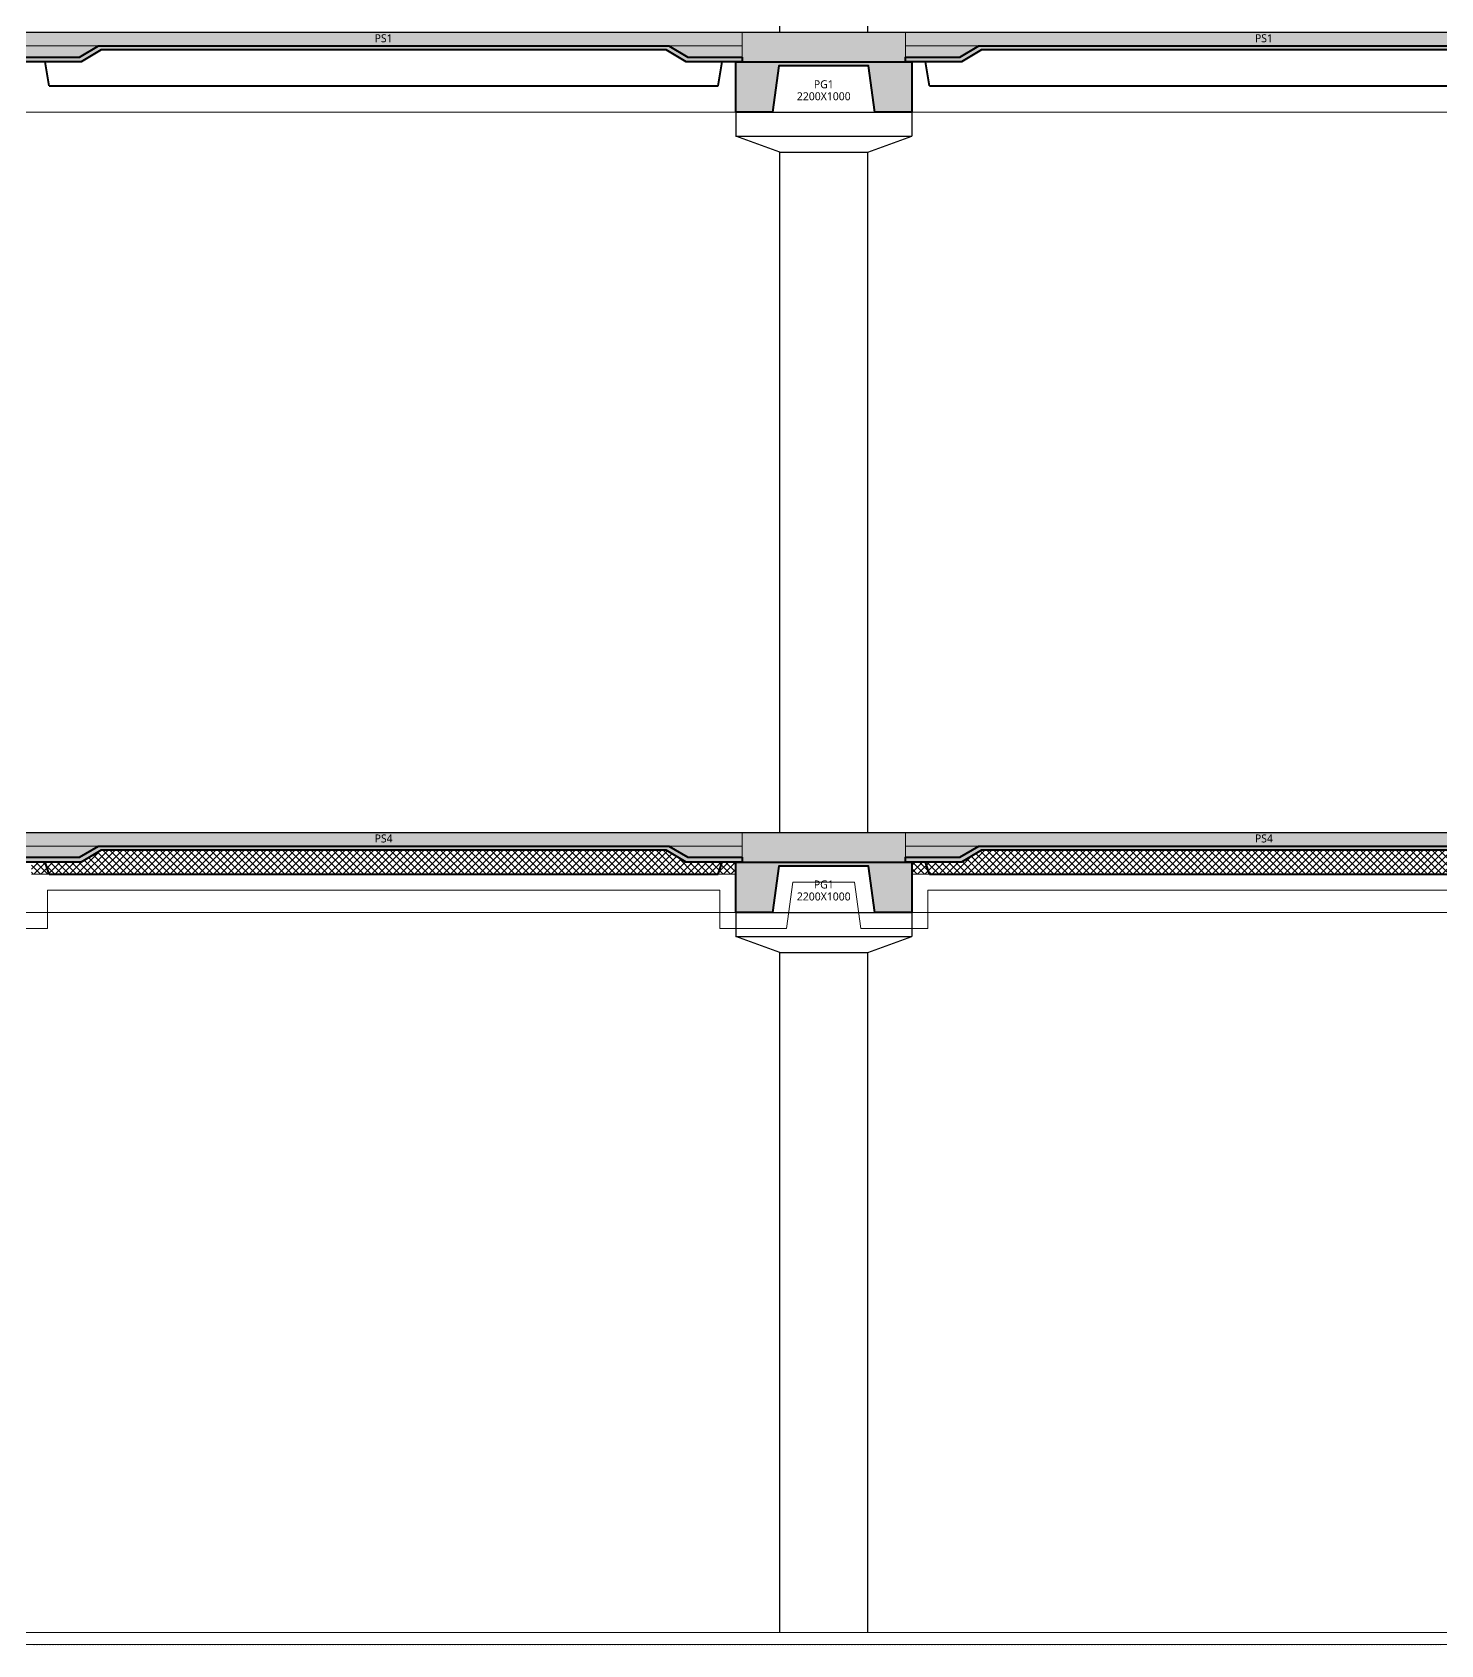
# Model space of a CAD drawing. Header units: millimetres. Extents: x 0 to 420000, y 0 to 297000.
# Drawn here: x 190123 to 207723, y 178348 to 198500 of the extents above; entities that cross this region are included whole.
import ezdxf
from ezdxf.enums import TextEntityAlignment as Align

# ---------------------------------------------------------------- set-up
doc = ezdxf.new("R2010")
doc.units = ezdxf.units.MM
doc.linetypes.add('CEN', pattern=[62, 60, -1, 0, -1])
doc.linetypes.add('HID', pattern=[2, 1.1, -0.9])
for name, color, linetype, lineweight in [('A-AXIS-LINE', 1, 'CEN', 15), ('A-CONC-LIN1', 2, 'Continuous', 40), ('A-CONC-LIN2', 7, 'Continuous', 25), ('A-ELEV-LIN2', 7, 'Continuous', 25), ('A-XXXX-FIN2', 6, 'Continuous', 20), ('A-XXXX-INSL1', 15, 'Continuous', 18), ('A-XXXX-INSL2', 8, 'Continuous', 18), ('A-XXXX-WAT1', 9, 'HID', 20)]:
    doc.layers.add(name, color=color, linetype=linetype, lineweight=lineweight)
doc.layers.add('A-CONC-SOLD', color=253, linetype='CEN')
doc.layers.add('A-XXXX-NPLT', color=144, linetype='Continuous', lineweight=15, plot=False)
doc.styles.add('맑은고딕', font='')
doc.styles.get('맑은고딕').set_extended_font_data('Malgun Gothic')

# ---------------------------------------------------------------- blocks, each defined once
blk = doc.blocks.new('PG1')
at = {"layer": 'A-CONC-SOLD'}
h = blk.add_hatch(color=256, dxfattribs=at)
h.dxf.hatch_style = 1
h.paths.add_polyline_path([(4800581, -237069), (4800581, -237439), (4802621, -237439), (4802621, -237069)])
h = blk.add_hatch(color=256, dxfattribs=at)
h.dxf.hatch_style = 1
h.paths.add_polyline_path([(4800501, -238069), (4800501, -237439), (4802701, -237439), (4802701, -238069), (4802241, -238069), (4802161, -237489), (4801041, -237489), (4800961, -238069)])
at = {"layer": 'A-CONC-LIN1'}
blk.add_lwpolyline([(4800501, -238069), (4800501, -237439), (4802701, -237439), (4802701, -238069), (4802241, -238069), (4802161, -237489), (4801041, -237489), (4800961, -238069), (4800501, -238069)], dxfattribs=at)
at = {"layer": 'A-CONC-LIN2'}
blk.add_line((4800581, -237069), (4802621, -237069), dxfattribs=at)
at = {"layer": 'A-XXXX-NPLT'}
blk.add_lwpolyline([(4802701, -238069), (4800501, -238069), (4800501, -237439), (4800581, -237439), (4800581, -237069), (4802621, -237069), (4802621, -237439), (4802701, -237439)], close=True, dxfattribs=at)
at = {"layer": 'A-XXXX-NPLT', "style": '맑은고딕'}
for s, p in [('PG1', (4801601, -237719)), ('2200X1000', (4801601, -237869))]:
    blk.add_text(s, height=100, dxfattribs=at).set_placement(p, align=Align.MIDDLE)
blk = doc.blocks.new('PS4(횡)')
at = {"layer": 'A-CONC-SOLD'}
h = blk.add_hatch(color=256, dxfattribs=at)
h.dxf.hatch_style = 1
h.paths.add_polyline_path([(1020, -310), (1020, 0), (9980, 0), (9980, -310), (9300, -310), (9063, -170), (1937, -170), (1700, -310)])
h = blk.add_hatch(color=256, dxfattribs=at)
h.dxf.hatch_style = 1
h.paths.add_polyline_path([(9980, -310), (9980, -370), (9280, -370), (9030, -220), (1970, -220), (1720, -370), (1020, -370), (1020, -310), (1700, -310), (1937, -170), (9063, -170), (9300, -310)])
at = {"layer": 'A-XXXX-INSL2'}
h = blk.add_hatch(dxfattribs=at)
h.set_pattern_fill('ANSI37', color=256, scale=20)
h.set_pattern_definition([(45, (-244012.5, -188520), (-44.90128, 44.90128), []), (135, (-244012.5, -188520), (-44.90128, -44.90128), [])])
h.paths.add_polyline_path([(1100, -520), (9900, -520), (9900, -370), (9280, -370), (9030, -220), (1970, -220), (1720, -370), (1100, -370)])
at = {"layer": 'A-CONC-LIN1', "color": 2}
for p, q in [((1320, -520), (1270, -370)), ((9680, -520), (9730, -370)), ((1320, -520), (9680, -520))]:
    blk.add_line(p, q, dxfattribs=at)
blk.add_lwpolyline([(9980, -310), (9980, -370), (9280, -370), (9030, -220), (1970, -220), (1720, -370), (1020, -370), (1020, -310), (1700, -310), (1937, -170), (9063, -170), (9300, -310)], close=True, dxfattribs=at)
at = {"layer": 'A-CONC-LIN2'}
blk.add_line((1020, 0), (9980, 0), dxfattribs=at)
at = {"layer": 'A-XXXX-INSL2'}
for p, q in [((1320, -520), (1100, -520)), ((9680, -520), (9900, -520))]:
    blk.add_line(p, q, dxfattribs=at)
at = {"layer": 'A-XXXX-NPLT'}
for p, q in [((1937, -170), (1020, -170)), ((9063, -170), (9980, -170))]:
    blk.add_line(p, q, dxfattribs=at)
at = {"layer": 'A-XXXX-NPLT', "style": '맑은고딕'}
blk.add_text('PS4', height=100, dxfattribs=at).set_placement((5500, -75), align=Align.MIDDLE)
blk = doc.blocks.new('3층(횡)')
at = {"layer": 'A-ELEV-LIN2'}
for p, q in [((4800501, -238069), (4802701, -238069)), ((4800501, -238069), (4800501, -238369)), ((4802701, -238069), (4802701, -238369)), ((4800501, -238369), (4802701, -238369)), ((4801051, -238569), (4800501, -238369)), ((4802151, -238569), (4802701, -238369)), ((4801051, -238569), (4802151, -238569)), ((4801051, -247069), (4801051, -238569)), ((4802151, -247069), (4802151, -238569))]:
    blk.add_line(p, q, dxfattribs=at)
for p in [(4790601, -237069), (4801601, -237069)]:
    blk.add_blockref('PS4(횡)', p)
at = {"layer": 'A-CONC-LIN1'}
blk.add_blockref('PG1', (0, 0), dxfattribs=at)
blk = doc.blocks.new('axis(220316)')
at = {"layer": 'A-AXIS-LINE', "ltscale": 1000}
for p, q in [((4631788.1, -401118.7), (4955413.1, -401118.7)), ((4631788.1, -402118.7), (4955413.1, -402118.7)), ((4631788.1, -411118.7), (4955413.1, -411118.7)), ((4631788.1, -412118.7), (4955413.1, -412118.7)), ((4631788.1, -421118.7), (4955413.1, -421118.7))]:
    blk.add_line(p, q, dxfattribs=at)
blk = doc.blocks.new('횡3층')
at = {"layer": 'A-XXXX-FIN2'}
blk.add_line((4757251, -237069), (4889951, -237069), dxfattribs=at)
at = {"layer": 'A-XXXX-INSL2'}
blk.add_line((4757251, -237219), (4889951, -237219), dxfattribs=at)
for points in [[(4791720, -237223), (4791731, -237219), (4791742, -237223)], [(4791760, -237223), (4791771, -237219), (4791782, -237223)], [(4791800, -237223), (4791811, -237219), (4791822, -237223)], [(4791840, -237223), (4791851, -237219), (4791862, -237223)], [(4791880, -237223), (4791891, -237219), (4791902, -237223)], [(4791920, -237223), (4791931, -237219), (4791942, -237223)], [(4791960, -237223), (4791971, -237219), (4791982, -237223)], [(4792000, -237223), (4792011, -237219), (4792022, -237223)], [(4792040, -237223), (4792051, -237219), (4792062, -237223)], [(4792080, -237223), (4792091, -237219), (4792102, -237223)], [(4792120, -237223), (4792131, -237219), (4792142, -237223)], [(4792160, -237223), (4792171, -237219), (4792182, -237223)], [(4792200, -237223), (4792211, -237219), (4792222, -237223)], [(4792240, -237223), (4792251, -237219), (4792262, -237223)], [(4792280, -237223), (4792291, -237219), (4792302, -237223)], [(4792320, -237223), (4792331, -237219), (4792342, -237223)], [(4792360, -237223), (4792371, -237219), (4792382, -237223)], [(4792400, -237223), (4792411, -237219), (4792422, -237223)], [(4792440, -237223), (4792451, -237219), (4792462, -237223)], [(4792480, -237223), (4792491, -237219), (4792502, -237223)], [(4792520, -237223), (4792531, -237219), (4792542, -237223)], [(4792560, -237223), (4792571, -237219), (4792582, -237223)], [(4792600, -237223), (4792611, -237219), (4792622, -237223)], [(4792640, -237223), (4792651, -237219), (4792662, -237223)], [(4792680, -237223), (4792691, -237219), (4792702, -237223)], [(4792720, -237223), (4792731, -237219), (4792742, -237223)], [(4792760, -237223), (4792771, -237219), (4792782, -237223)], [(4792800, -237223), (4792811, -237219), (4792822, -237223)], [(4792840, -237223), (4792851, -237219), (4792862, -237223)], [(4792880, -237223), (4792891, -237219), (4792902, -237223)], [(4792920, -237223), (4792931, -237219), (4792942, -237223)], [(4792960, -237223), (4792971, -237219), (4792982, -237223)], [(4793000, -237223), (4793011, -237219), (4793022, -237223)], [(4793040, -237223), (4793051, -237219), (4793062, -237223)], [(4793080, -237223), (4793091, -237219), (4793102, -237223)], [(4793120, -237223), (4793131, -237219), (4793142, -237223)], [(4793160, -237223), (4793171, -237219), (4793182, -237223)], [(4793200, -237223), (4793211, -237219), (4793222, -237223)], [(4793240, -237223), (4793251, -237219), (4793262, -237223)], [(4793280, -237223), (4793291, -237219), (4793302, -237223)], [(4793320, -237223), (4793331, -237219), (4793342, -237223)], [(4793360, -237223), (4793371, -237219), (4793382, -237223)], [(4793400, -237223), (4793411, -237219), (4793422, -237223)], [(4793440, -237223), (4793451, -237219), (4793462, -237223)], [(4793480, -237223), (4793491, -237219), (4793502, -237223)], [(4793520, -237223), (4793531, -237219), (4793542, -237223)], [(4793560, -237223), (4793571, -237219), (4793582, -237223)], [(4793600, -237223), (4793611, -237219), (4793622, -237223)], [(4793640, -237223), (4793651, -237219), (4793662, -237223)], [(4793680, -237223), (4793691, -237219), (4793702, -237223)], [(4793720, -237223), (4793731, -237219), (4793742, -237223)], [(4793760, -237223), (4793771, -237219), (4793782, -237223)], [(4793800, -237223), (4793811, -237219), (4793822, -237223)], [(4793840, -237223), (4793851, -237219), (4793862, -237223)], [(4793880, -237223), (4793891, -237219), (4793902, -237223)], [(4793920, -237223), (4793931, -237219), (4793942, -237223)], [(4793960, -237223), (4793971, -237219), (4793982, -237223)], [(4794000, -237223), (4794011, -237219), (4794022, -237223)], [(4794040, -237223), (4794051, -237219), (4794062, -237223)], [(4794080, -237223), (4794091, -237219), (4794102, -237223)], [(4794120, -237223), (4794131, -237219), (4794142, -237223)], [(4794160, -237223), (4794171, -237219), (4794182, -237223)], [(4794200, -237223), (4794211, -237219), (4794222, -237223)], [(4794240, -237223), (4794251, -237219), (4794262, -237223)], [(4794280, -237223), (4794291, -237219), (4794302, -237223)], [(4794320, -237223), (4794331, -237219), (4794342, -237223)], [(4794360, -237223), (4794371, -237219), (4794382, -237223)], [(4794400, -237223), (4794411, -237219), (4794422, -237223)], [(4794440, -237223), (4794451, -237219), (4794462, -237223)], [(4794480, -237223), (4794491, -237219), (4794502, -237223)], [(4794520, -237223), (4794531, -237219), (4794542, -237223)], [(4794560, -237223), (4794571, -237219), (4794582, -237223)], [(4794600, -237223), (4794611, -237219), (4794622, -237223)], [(4794640, -237223), (4794651, -237219), (4794662, -237223)], [(4794680, -237223), (4794691, -237219), (4794702, -237223)], [(4794720, -237223), (4794731, -237219), (4794742, -237223)], [(4794760, -237223), (4794771, -237219), (4794782, -237223)], [(4794800, -237223), (4794811, -237219), (4794822, -237223)], [(4794840, -237223), (4794851, -237219), (4794862, -237223)], [(4794880, -237223), (4794891, -237219), (4794902, -237223)], [(4794920, -237223), (4794931, -237219), (4794942, -237223)], [(4794960, -237223), (4794971, -237219), (4794982, -237223)], [(4795000, -237223), (4795011, -237219), (4795022, -237223)], [(4795040, -237223), (4795051, -237219), (4795062, -237223)], [(4795080, -237223), (4795091, -237219), (4795102, -237223)], [(4795120, -237223), (4795131, -237219), (4795142, -237223)], [(4795160, -237223), (4795171, -237219), (4795182, -237223)], [(4795200, -237223), (4795211, -237219), (4795222, -237223)], [(4795240, -237223), (4795251, -237219), (4795262, -237223)], [(4795280, -237223), (4795291, -237219), (4795302, -237223)], [(4795320, -237223), (4795331, -237219), (4795342, -237223)], [(4795360, -237223), (4795371, -237219), (4795382, -237223)], [(4795400, -237223), (4795411, -237219), (4795422, -237223)], [(4795440, -237223), (4795451, -237219), (4795462, -237223)], [(4795480, -237223), (4795491, -237219), (4795502, -237223)], [(4795520, -237223), (4795531, -237219), (4795542, -237223)], [(4795560, -237223), (4795571, -237219), (4795582, -237223)], [(4795600, -237223), (4795611, -237219), (4795622, -237223)], [(4795640, -237223), (4795651, -237219), (4795662, -237223)], [(4795680, -237223), (4795691, -237219), (4795702, -237223)], [(4795720, -237223), (4795731, -237219), (4795742, -237223)], [(4795760, -237223), (4795771, -237219), (4795782, -237223)], [(4795800, -237223), (4795811, -237219), (4795822, -237223)], [(4795840, -237223), (4795851, -237219), (4795862, -237223)], [(4795880, -237223), (4795891, -237219), (4795902, -237223)], [(4795920, -237223), (4795931, -237219), (4795942, -237223)], [(4795960, -237223), (4795971, -237219), (4795982, -237223)], [(4796000, -237223), (4796011, -237219), (4796022, -237223)], [(4796040, -237223), (4796051, -237219), (4796062, -237223)], [(4796080, -237223), (4796091, -237219), (4796102, -237223)], [(4796120, -237223), (4796131, -237219), (4796142, -237223)], [(4796160, -237223), (4796171, -237219), (4796182, -237223)], [(4796200, -237223), (4796211, -237219), (4796222, -237223)], [(4796240, -237223), (4796251, -237219), (4796262, -237223)], [(4796280, -237223), (4796291, -237219), (4796302, -237223)], [(4796320, -237223), (4796331, -237219), (4796342, -237223)], [(4796360, -237223), (4796371, -237219), (4796382, -237223)], [(4796400, -237223), (4796411, -237219), (4796422, -237223)], [(4796440, -237223), (4796451, -237219), (4796462, -237223)], [(4796480, -237223), (4796491, -237219), (4796502, -237223)], [(4796520, -237223), (4796531, -237219), (4796542, -237223)], [(4796560, -237223), (4796571, -237219), (4796582, -237223)], [(4796600, -237223), (4796611, -237219), (4796622, -237223)], [(4796640, -237223), (4796651, -237219), (4796662, -237223)], [(4796680, -237223), (4796691, -237219), (4796702, -237223)], [(4796720, -237223), (4796731, -237219), (4796742, -237223)], [(4796760, -237223), (4796771, -237219), (4796782, -237223)], [(4796800, -237223), (4796811, -237219), (4796822, -237223)], [(4796840, -237223), (4796851, -237219), (4796862, -237223)], [(4796880, -237223), (4796891, -237219), (4796902, -237223)], [(4796920, -237223), (4796931, -237219), (4796942, -237223)], [(4796960, -237223), (4796971, -237219), (4796982, -237223)], [(4797000, -237223), (4797011, -237219), (4797022, -237223)], [(4797040, -237223), (4797051, -237219), (4797062, -237223)], [(4797080, -237223), (4797091, -237219), (4797102, -237223)], [(4797120, -237223), (4797131, -237219), (4797142, -237223)], [(4797160, -237223), (4797171, -237219), (4797182, -237223)], [(4797200, -237223), (4797211, -237219), (4797222, -237223)], [(4797240, -237223), (4797251, -237219), (4797262, -237223)], [(4797280, -237223), (4797291, -237219), (4797302, -237223)], [(4797320, -237223), (4797331, -237219), (4797342, -237223)], [(4797360, -237223), (4797371, -237219), (4797382, -237223)], [(4797400, -237223), (4797411, -237219), (4797422, -237223)], [(4797440, -237223), (4797451, -237219), (4797462, -237223)], [(4797480, -237223), (4797491, -237219), (4797502, -237223)], [(4797520, -237223), (4797531, -237219), (4797542, -237223)], [(4797560, -237223), (4797571, -237219), (4797582, -237223)], [(4797600, -237223), (4797611, -237219), (4797622, -237223)], [(4797640, -237223), (4797651, -237219), (4797662, -237223)], [(4797680, -237223), (4797691, -237219), (4797702, -237223)], [(4797720, -237223), (4797731, -237219), (4797742, -237223)], [(4797760, -237223), (4797771, -237219), (4797782, -237223)], [(4797800, -237223), (4797811, -237219), (4797822, -237223)], [(4797840, -237223), (4797851, -237219), (4797862, -237223)], [(4797880, -237223), (4797891, -237219), (4797902, -237223)], [(4797920, -237223), (4797931, -237219), (4797942, -237223)], [(4797960, -237223), (4797971, -237219), (4797982, -237223)], [(4798000, -237223), (4798011, -237219), (4798022, -237223)], [(4798040, -237223), (4798051, -237219), (4798062, -237223)], [(4798080, -237223), (4798091, -237219), (4798102, -237223)], [(4798120, -237223), (4798131, -237219), (4798142, -237223)], [(4798160, -237223), (4798171, -237219), (4798182, -237223)], [(4798200, -237223), (4798211, -237219), (4798222, -237223)], [(4798240, -237223), (4798251, -237219), (4798262, -237223)], [(4798280, -237223), (4798291, -237219), (4798302, -237223)], [(4798320, -237223), (4798331, -237219), (4798342, -237223)], [(4798360, -237223), (4798371, -237219), (4798382, -237223)], [(4798400, -237223), (4798411, -237219), (4798422, -237223)], [(4798440, -237223), (4798451, -237219), (4798462, -237223)], [(4798480, -237223), (4798491, -237219), (4798502, -237223)], [(4798520, -237223), (4798531, -237219), (4798542, -237223)], [(4798560, -237223), (4798571, -237219), (4798582, -237223)], [(4798600, -237223), (4798611, -237219), (4798622, -237223)], [(4798640, -237223), (4798651, -237219), (4798662, -237223)], [(4798680, -237223), (4798691, -237219), (4798702, -237223)], [(4798720, -237223), (4798731, -237219), (4798742, -237223)], [(4798760, -237223), (4798771, -237219), (4798782, -237223)], [(4798800, -237223), (4798811, -237219), (4798822, -237223)], [(4798840, -237223), (4798851, -237219), (4798862, -237223)], [(4798880, -237223), (4798891, -237219), (4798902, -237223)], [(4798920, -237223), (4798931, -237219), (4798942, -237223)], [(4798960, -237223), (4798971, -237219), (4798982, -237223)], [(4799000, -237223), (4799011, -237219), (4799022, -237223)], [(4799040, -237223), (4799051, -237219), (4799062, -237223)], [(4799080, -237223), (4799091, -237219), (4799102, -237223)], [(4799120, -237223), (4799131, -237219), (4799142, -237223)], [(4799160, -237223), (4799171, -237219), (4799182, -237223)], [(4799200, -237223), (4799211, -237219), (4799222, -237223)], [(4799240, -237223), (4799251, -237219), (4799262, -237223)], [(4799280, -237223), (4799291, -237219), (4799302, -237223)], [(4799320, -237223), (4799331, -237219), (4799342, -237223)], [(4799360, -237223), (4799371, -237219), (4799382, -237223)], [(4799400, -237223), (4799411, -237219), (4799422, -237223)], [(4799440, -237223), (4799451, -237219), (4799462, -237223)], [(4799480, -237223), (4799491, -237219), (4799502, -237223)], [(4799520, -237223), (4799531, -237219), (4799542, -237223)], [(4799560, -237223), (4799571, -237219), (4799582, -237223)], [(4799600, -237223), (4799611, -237219), (4799622, -237223)], [(4799640, -237223), (4799651, -237219), (4799662, -237223)], [(4799680, -237223), (4799691, -237219), (4799702, -237223)], [(4799720, -237223), (4799731, -237219), (4799742, -237223)], [(4799760, -237223), (4799771, -237219), (4799782, -237223)], [(4799800, -237223), (4799811, -237219), (4799822, -237223)], [(4799840, -237223), (4799851, -237219), (4799862, -237223)], [(4799880, -237223), (4799891, -237219), (4799902, -237223)], [(4799920, -237223), (4799931, -237219), (4799942, -237223)], [(4799960, -237223), (4799971, -237219), (4799982, -237223)], [(4800000, -237223), (4800011, -237219), (4800022, -237223)], [(4800040, -237223), (4800051, -237219), (4800062, -237223)], [(4800080, -237223), (4800091, -237219), (4800102, -237223)], [(4800120, -237223), (4800131, -237219), (4800142, -237223)], [(4800160, -237223), (4800171, -237219), (4800182, -237223)], [(4800200, -237223), (4800211, -237219), (4800222, -237223)], [(4800240, -237223), (4800251, -237219), (4800262, -237223)], [(4800280, -237223), (4800291, -237219), (4800302, -237223)], [(4800320, -237223), (4800331, -237219), (4800342, -237223)], [(4800360, -237223), (4800371, -237219), (4800382, -237223)], [(4800400, -237223), (4800411, -237219), (4800422, -237223)], [(4800440, -237223), (4800451, -237219), (4800462, -237223)], [(4800480, -237223), (4800491, -237219), (4800502, -237223)], [(4800520, -237223), (4800531, -237219), (4800542, -237223)], [(4800560, -237223), (4800571, -237219), (4800582, -237223)], [(4800600, -237223), (4800611, -237219), (4800622, -237223)], [(4800640, -237223), (4800651, -237219), (4800662, -237223)], [(4800680, -237223), (4800691, -237219), (4800702, -237223)], [(4800720, -237223), (4800731, -237219), (4800742, -237223)], [(4800760, -237223), (4800771, -237219), (4800782, -237223)], [(4800800, -237223), (4800811, -237219), (4800822, -237223)], [(4800840, -237223), (4800851, -237219), (4800862, -237223)], [(4800880, -237223), (4800891, -237219), (4800902, -237223)], [(4800920, -237223), (4800931, -237219), (4800942, -237223)], [(4800960, -237223), (4800971, -237219), (4800982, -237223)], [(4801000, -237223), (4801011, -237219), (4801022, -237223)], [(4801040, -237223), (4801051, -237219), (4801062, -237223)], [(4801080, -237223), (4801091, -237219), (4801102, -237223)], [(4801120, -237223), (4801131, -237219), (4801142, -237223)], [(4801160, -237223), (4801171, -237219), (4801182, -237223)], [(4801200, -237223), (4801211, -237219), (4801222, -237223)], [(4801240, -237223), (4801251, -237219), (4801262, -237223)], [(4801280, -237223), (4801291, -237219), (4801302, -237223)], [(4801320, -237223), (4801331, -237219), (4801342, -237223)], [(4801360, -237223), (4801371, -237219), (4801382, -237223)], [(4801400, -237223), (4801411, -237219), (4801422, -237223)], [(4801440, -237223), (4801451, -237219), (4801462, -237223)], [(4801480, -237223), (4801491, -237219), (4801502, -237223)], [(4801520, -237223), (4801531, -237219), (4801542, -237223)], [(4801560, -237223), (4801571, -237219), (4801582, -237223)], [(4801600, -237223), (4801611, -237219), (4801622, -237223)], [(4801640, -237223), (4801651, -237219), (4801662, -237223)], [(4801680, -237223), (4801691, -237219), (4801702, -237223)], [(4801720, -237223), (4801731, -237219), (4801742, -237223)], [(4801760, -237223), (4801771, -237219), (4801782, -237223)], [(4801800, -237223), (4801811, -237219), (4801822, -237223)], [(4801840, -237223), (4801851, -237219), (4801862, -237223)], [(4801880, -237223), (4801891, -237219), (4801902, -237223)], [(4801920, -237223), (4801931, -237219), (4801942, -237223)], [(4801960, -237223), (4801971, -237219), (4801982, -237223)], [(4802000, -237223), (4802011, -237219), (4802022, -237223)], [(4802040, -237223), (4802051, -237219), (4802062, -237223)], [(4802080, -237223), (4802091, -237219), (4802102, -237223)], [(4802120, -237223), (4802131, -237219), (4802142, -237223)], [(4802160, -237223), (4802171, -237219), (4802182, -237223)], [(4802200, -237223), (4802211, -237219), (4802222, -237223)], [(4802240, -237223), (4802251, -237219), (4802262, -237223)], [(4802280, -237223), (4802291, -237219), (4802302, -237223)], [(4802320, -237223), (4802331, -237219), (4802342, -237223)], [(4802360, -237223), (4802371, -237219), (4802382, -237223)], [(4802400, -237223), (4802411, -237219), (4802422, -237223)], [(4802440, -237223), (4802451, -237219), (4802462, -237223)], [(4802480, -237223), (4802491, -237219), (4802502, -237223)], [(4802520, -237223), (4802531, -237219), (4802542, -237223)], [(4802560, -237223), (4802571, -237219), (4802582, -237223)], [(4802600, -237223), (4802611, -237219), (4802622, -237223)], [(4802640, -237223), (4802651, -237219), (4802662, -237223)], [(4802680, -237223), (4802691, -237219), (4802702, -237223)], [(4802720, -237223), (4802731, -237219), (4802742, -237223)], [(4802760, -237223), (4802771, -237219), (4802782, -237223)], [(4802800, -237223), (4802811, -237219), (4802822, -237223)], [(4802840, -237223), (4802851, -237219), (4802862, -237223)], [(4802880, -237223), (4802891, -237219), (4802902, -237223)], [(4802920, -237223), (4802931, -237219), (4802942, -237223)], [(4802960, -237223), (4802971, -237219), (4802982, -237223)], [(4803000, -237223), (4803011, -237219), (4803022, -237223)], [(4803040, -237223), (4803051, -237219), (4803062, -237223)], [(4803080, -237223), (4803091, -237219), (4803102, -237223)], [(4803120, -237223), (4803131, -237219), (4803142, -237223)], [(4803160, -237223), (4803171, -237219), (4803182, -237223)], [(4803200, -237223), (4803211, -237219), (4803222, -237223)], [(4803240, -237223), (4803251, -237219), (4803262, -237223)], [(4803280, -237223), (4803291, -237219), (4803302, -237223)], [(4803320, -237223), (4803331, -237219), (4803342, -237223)], [(4803360, -237223), (4803371, -237219), (4803382, -237223)], [(4803400, -237223), (4803411, -237219), (4803422, -237223)], [(4803440, -237223), (4803451, -237219), (4803462, -237223)], [(4803480, -237223), (4803491, -237219), (4803502, -237223)], [(4803520, -237223), (4803531, -237219), (4803542, -237223)], [(4803560, -237223), (4803571, -237219), (4803582, -237223)], [(4803600, -237223), (4803611, -237219), (4803622, -237223)], [(4803640, -237223), (4803651, -237219), (4803662, -237223)], [(4803680, -237223), (4803691, -237219), (4803702, -237223)], [(4803720, -237223), (4803731, -237219), (4803742, -237223)], [(4803760, -237223), (4803771, -237219), (4803782, -237223)], [(4803800, -237223), (4803811, -237219), (4803822, -237223)], [(4803840, -237223), (4803851, -237219), (4803862, -237223)], [(4803880, -237223), (4803891, -237219), (4803902, -237223)], [(4803920, -237223), (4803931, -237219), (4803942, -237223)], [(4803960, -237223), (4803971, -237219), (4803982, -237223)], [(4804000, -237223), (4804011, -237219), (4804022, -237223)], [(4804040, -237223), (4804051, -237219), (4804062, -237223)], [(4804080, -237223), (4804091, -237219), (4804102, -237223)], [(4804120, -237223), (4804131, -237219), (4804142, -237223)], [(4804160, -237223), (4804171, -237219), (4804182, -237223)], [(4804200, -237223), (4804211, -237219), (4804222, -237223)], [(4804240, -237223), (4804251, -237219), (4804262, -237223)], [(4804280, -237223), (4804291, -237219), (4804302, -237223)], [(4804320, -237223), (4804331, -237219), (4804342, -237223)], [(4804360, -237223), (4804371, -237219), (4804382, -237223)], [(4804400, -237223), (4804411, -237219), (4804422, -237223)], [(4804440, -237223), (4804451, -237219), (4804462, -237223)], [(4804480, -237223), (4804491, -237219), (4804502, -237223)], [(4804520, -237223), (4804531, -237219), (4804542, -237223)], [(4804560, -237223), (4804571, -237219), (4804582, -237223)], [(4804600, -237223), (4804611, -237219), (4804622, -237223)], [(4804640, -237223), (4804651, -237219), (4804662, -237223)], [(4804680, -237223), (4804691, -237219), (4804702, -237223)], [(4804720, -237223), (4804731, -237219), (4804742, -237223)], [(4804760, -237223), (4804771, -237219), (4804782, -237223)], [(4804800, -237223), (4804811, -237219), (4804822, -237223)], [(4804840, -237223), (4804851, -237219), (4804862, -237223)], [(4804880, -237223), (4804891, -237219), (4804902, -237223)], [(4804920, -237223), (4804931, -237219), (4804942, -237223)], [(4804960, -237223), (4804971, -237219), (4804982, -237223)], [(4805000, -237223), (4805011, -237219), (4805022, -237223)], [(4805040, -237223), (4805051, -237219), (4805062, -237223)], [(4805080, -237223), (4805091, -237219), (4805102, -237223)], [(4805120, -237223), (4805131, -237219), (4805142, -237223)], [(4805160, -237223), (4805171, -237219), (4805182, -237223)], [(4805200, -237223), (4805211, -237219), (4805222, -237223)], [(4805240, -237223), (4805251, -237219), (4805262, -237223)], [(4805280, -237223), (4805291, -237219), (4805302, -237223)], [(4805320, -237223), (4805331, -237219), (4805342, -237223)], [(4805360, -237223), (4805371, -237219), (4805382, -237223)], [(4805400, -237223), (4805411, -237219), (4805422, -237223)], [(4805440, -237223), (4805451, -237219), (4805462, -237223)], [(4805480, -237223), (4805491, -237219), (4805502, -237223)], [(4805520, -237223), (4805531, -237219), (4805542, -237223)], [(4805560, -237223), (4805571, -237219), (4805582, -237223)], [(4805600, -237223), (4805611, -237219), (4805622, -237223)], [(4805640, -237223), (4805651, -237219), (4805662, -237223)], [(4805680, -237223), (4805691, -237219), (4805702, -237223)], [(4805720, -237223), (4805731, -237219), (4805742, -237223)], [(4805760, -237223), (4805771, -237219), (4805782, -237223)], [(4805800, -237223), (4805811, -237219), (4805822, -237223)], [(4805840, -237223), (4805851, -237219), (4805862, -237223)], [(4805880, -237223), (4805891, -237219), (4805902, -237223)], [(4805920, -237223), (4805931, -237219), (4805942, -237223)], [(4805960, -237223), (4805971, -237219), (4805982, -237223)], [(4806000, -237223), (4806011, -237219), (4806022, -237223)], [(4806040, -237223), (4806051, -237219), (4806062, -237223)], [(4806080, -237223), (4806091, -237219), (4806102, -237223)], [(4806120, -237223), (4806131, -237219), (4806142, -237223)], [(4806160, -237223), (4806171, -237219), (4806182, -237223)], [(4806200, -237223), (4806211, -237219), (4806222, -237223)], [(4806240, -237223), (4806251, -237219), (4806262, -237223)], [(4806280, -237223), (4806291, -237219), (4806302, -237223)], [(4806320, -237223), (4806331, -237219), (4806342, -237223)], [(4806360, -237223), (4806371, -237219), (4806382, -237223)], [(4806400, -237223), (4806411, -237219), (4806422, -237223)], [(4806440, -237223), (4806451, -237219), (4806462, -237223)], [(4806480, -237223), (4806491, -237219), (4806502, -237223)], [(4806520, -237223), (4806531, -237219), (4806542, -237223)], [(4806560, -237223), (4806571, -237219), (4806582, -237223)], [(4806600, -237223), (4806611, -237219), (4806622, -237223)], [(4806640, -237223), (4806651, -237219), (4806662, -237223)], [(4806680, -237223), (4806691, -237219), (4806702, -237223)], [(4806720, -237223), (4806731, -237219), (4806742, -237223)], [(4806760, -237223), (4806771, -237219), (4806782, -237223)], [(4806800, -237223), (4806811, -237219), (4806822, -237223)], [(4806840, -237223), (4806851, -237219), (4806862, -237223)], [(4806880, -237223), (4806891, -237219), (4806902, -237223)], [(4806920, -237223), (4806931, -237219), (4806942, -237223)], [(4806960, -237223), (4806971, -237219), (4806982, -237223)], [(4807000, -237223), (4807011, -237219), (4807022, -237223)], [(4807040, -237223), (4807051, -237219), (4807062, -237223)], [(4807080, -237223), (4807091, -237219), (4807102, -237223)], [(4807120, -237223), (4807131, -237219), (4807142, -237223)], [(4807160, -237223), (4807171, -237219), (4807182, -237223)], [(4807200, -237223), (4807211, -237219), (4807222, -237223)], [(4807240, -237223), (4807251, -237219), (4807262, -237223)], [(4807280, -237223), (4807291, -237219), (4807302, -237223)], [(4807320, -237223), (4807331, -237219), (4807342, -237223)], [(4807360, -237223), (4807371, -237219), (4807382, -237223)], [(4807400, -237223), (4807411, -237219), (4807422, -237223)], [(4807440, -237223), (4807451, -237219), (4807462, -237223)], [(4807480, -237223), (4807491, -237219), (4807502, -237223)], [(4807520, -237223), (4807531, -237219), (4807542, -237223)], [(4807560, -237223), (4807571, -237219), (4807582, -237223)], [(4807600, -237223), (4807611, -237219), (4807622, -237223)], [(4807640, -237223), (4807651, -237219), (4807662, -237223)], [(4807680, -237223), (4807691, -237219), (4807702, -237223)], [(4807720, -237223), (4807731, -237219), (4807742, -237223)], [(4807760, -237223), (4807771, -237219), (4807782, -237223)], [(4807800, -237223), (4807811, -237219), (4807822, -237223)], [(4807840, -237223), (4807851, -237219), (4807862, -237223)], [(4807880, -237223), (4807891, -237219), (4807902, -237223)], [(4807920, -237223), (4807931, -237219), (4807942, -237223)], [(4807960, -237223), (4807971, -237219), (4807982, -237223)], [(4808000, -237223), (4808011, -237219), (4808022, -237223)], [(4808040, -237223), (4808051, -237219), (4808062, -237223)], [(4808080, -237223), (4808091, -237219), (4808102, -237223)], [(4808120, -237223), (4808131, -237219), (4808142, -237223)], [(4808160, -237223), (4808171, -237219), (4808182, -237223)], [(4808200, -237223), (4808211, -237219), (4808222, -237223)], [(4808240, -237223), (4808251, -237219), (4808262, -237223)], [(4808280, -237223), (4808291, -237219), (4808302, -237223)], [(4808320, -237223), (4808331, -237219), (4808342, -237223)], [(4808360, -237223), (4808371, -237219), (4808382, -237223)], [(4808400, -237223), (4808411, -237219), (4808422, -237223)], [(4808440, -237223), (4808451, -237219), (4808462, -237223)], [(4808480, -237223), (4808491, -237219), (4808502, -237223)], [(4808520, -237223), (4808531, -237219), (4808542, -237223)], [(4808560, -237223), (4808571, -237219), (4808582, -237223)], [(4808600, -237223), (4808611, -237219), (4808622, -237223)], [(4808640, -237223), (4808651, -237219), (4808662, -237223)], [(4808680, -237223), (4808691, -237219), (4808702, -237223)], [(4808720, -237223), (4808731, -237219), (4808742, -237223)], [(4808760, -237223), (4808771, -237219), (4808782, -237223)], [(4808800, -237223), (4808811, -237219), (4808822, -237223)], [(4808840, -237223), (4808851, -237219), (4808862, -237223)], [(4808880, -237223), (4808891, -237219), (4808902, -237223)], [(4808920, -237223), (4808931, -237219), (4808942, -237223)], [(4808960, -237223), (4808971, -237219), (4808982, -237223)], [(4809000, -237223), (4809011, -237219), (4809022, -237223)], [(4809040, -237223), (4809051, -237219), (4809062, -237223)], [(4809080, -237223), (4809091, -237219), (4809102, -237223)], [(4809120, -237223), (4809131, -237219), (4809142, -237223)], [(4809160, -237223), (4809171, -237219), (4809182, -237223)], [(4809200, -237223), (4809211, -237219), (4809222, -237223)], [(4809240, -237223), (4809251, -237219), (4809262, -237223)], [(4809280, -237223), (4809291, -237219), (4809302, -237223)]]:
    blk.add_lwpolyline(points, dxfattribs=at)
blk = doc.blocks.new('PS1_2')
at = {"layer": 'A-CONC-SOLD'}
h = blk.add_hatch(color=256, dxfattribs=at)
h.dxf.hatch_style = 1
h.paths.add_polyline_path([(1020, -310), (1020, 0), (9980, 0), (9980, -310), (9300, -310), (9063, -170), (1937, -170), (1700, -310)])
h = blk.add_hatch(color=256, dxfattribs=at)
h.dxf.hatch_style = 1
h.paths.add_polyline_path([(9980, -310), (9980, -370), (9280, -370), (9030, -220), (1970, -220), (1720, -370), (1020, -370), (1020, -310), (1700, -310), (1937, -170), (9063, -170), (9300, -310)])
at = {"layer": 'A-CONC-LIN1', "color": 2}
for p, q in [((1320, -670), (1270, -370)), ((9680, -670), (9730, -370)), ((1320, -670), (9680, -670))]:
    blk.add_line(p, q, dxfattribs=at)
blk.add_lwpolyline([(9980, -310), (9980, -370), (9280, -370), (9030, -220), (1970, -220), (1720, -370), (1020, -370), (1020, -310), (1700, -310), (1937, -170), (9063, -170), (9300, -310)], close=True, dxfattribs=at)
at = {"layer": 'A-CONC-LIN2'}
blk.add_line((1020, 0), (9980, 0), dxfattribs=at)
at = {"layer": 'A-XXXX-NPLT'}
for p, q in [((1937, -170), (1020, -170)), ((9063, -170), (9980, -170))]:
    blk.add_line(p, q, dxfattribs=at)
at = {"layer": 'A-XXXX-NPLT', "style": '맑은고딕'}
blk.add_text('PS1', height=100, dxfattribs=at).set_placement((5500, -75), align=Align.MIDDLE)
blk = doc.blocks.new('기준층(횡)')
at = {"layer": 'A-ELEV-LIN2'}
for p, q in [((198913, 207500), (201113, 207500)), ((198913, 207500), (198913, 207200)), ((201113, 207500), (201113, 207200)), ((198913, 207200), (201113, 207200)), ((199463, 207000), (198913, 207200)), ((200563, 207000), (201113, 207200)), ((199463, 207000), (200563, 207000)), ((199463, 198500), (199463, 207000)), ((200563, 198500), (200563, 207000))]:
    blk.add_line(p, q, dxfattribs=at)
for p in [(189013, 208500), (200013, 208500)]:
    blk.add_blockref('PS1_2', p)
at = {"layer": 'A-CONC-LIN1'}
blk.add_blockref('PG1', (-4601588, 445569), dxfattribs=at)

msp = doc.modelspace()

# ---------------------------------------------------------------- linework, layer by layer
at = {"layer": 'A-XXXX-INSL1'}
msp.add_lwpolyline([(189478.2, 187300), (190312.5, 187300), (190312.5, 187780), (198712.5, 187780), (198712.5, 187300), (199546.8, 187300), (199626.8, 187880), (200398.2, 187880), (200478.2, 187300), (201312.5, 187300), (201312.5, 187780), (209712.5, 187780)], dxfattribs=at)

# ---------------------------------------------------------------- block references
at = {"layer": 'A-AXIS-LINE'}
msp.add_blockref('axis(220316)', (-4581588.1, 599618.7), dxfattribs=at)
at = {"layer": 'A-CONC-LIN1'}
for name, p in [('3층(횡)', (-4601588.1, 425568.7)), ('횡3층', (-4601588.1, 415568.7))]:
    msp.add_blockref(name, p, dxfattribs=at)
at = {"layer": 'A-XXXX-WAT1'}
for p in [(0, 0), (0, -10000)]:
    msp.add_blockref('기준층(횡)', p, dxfattribs=at)

doc.saveas('drawing.dxf')
